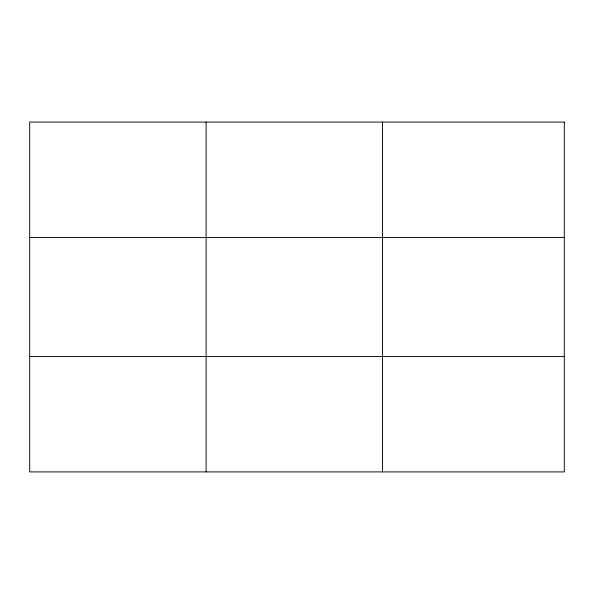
<?xml version="1.0" encoding="UTF-8"?>
<svg xmlns="http://www.w3.org/2000/svg" width="594" height="594" viewBox="0 0 594 594"><rect width="100%" height="100%" fill="white"/><g stroke="black" fill="none" stroke-linecap="round" stroke-linejoin="round"><path stroke-width="0.89" d="M206.118 122.089L206.118 471.911M382.536 122.089L382.536 471.911M29.7 237.533L564.3 237.533M29.7 356.467L564.3 356.467M564.3 122.089L564.3 471.911L29.7 471.911L29.7 122.089L564.3 122.089"/></g></svg>
